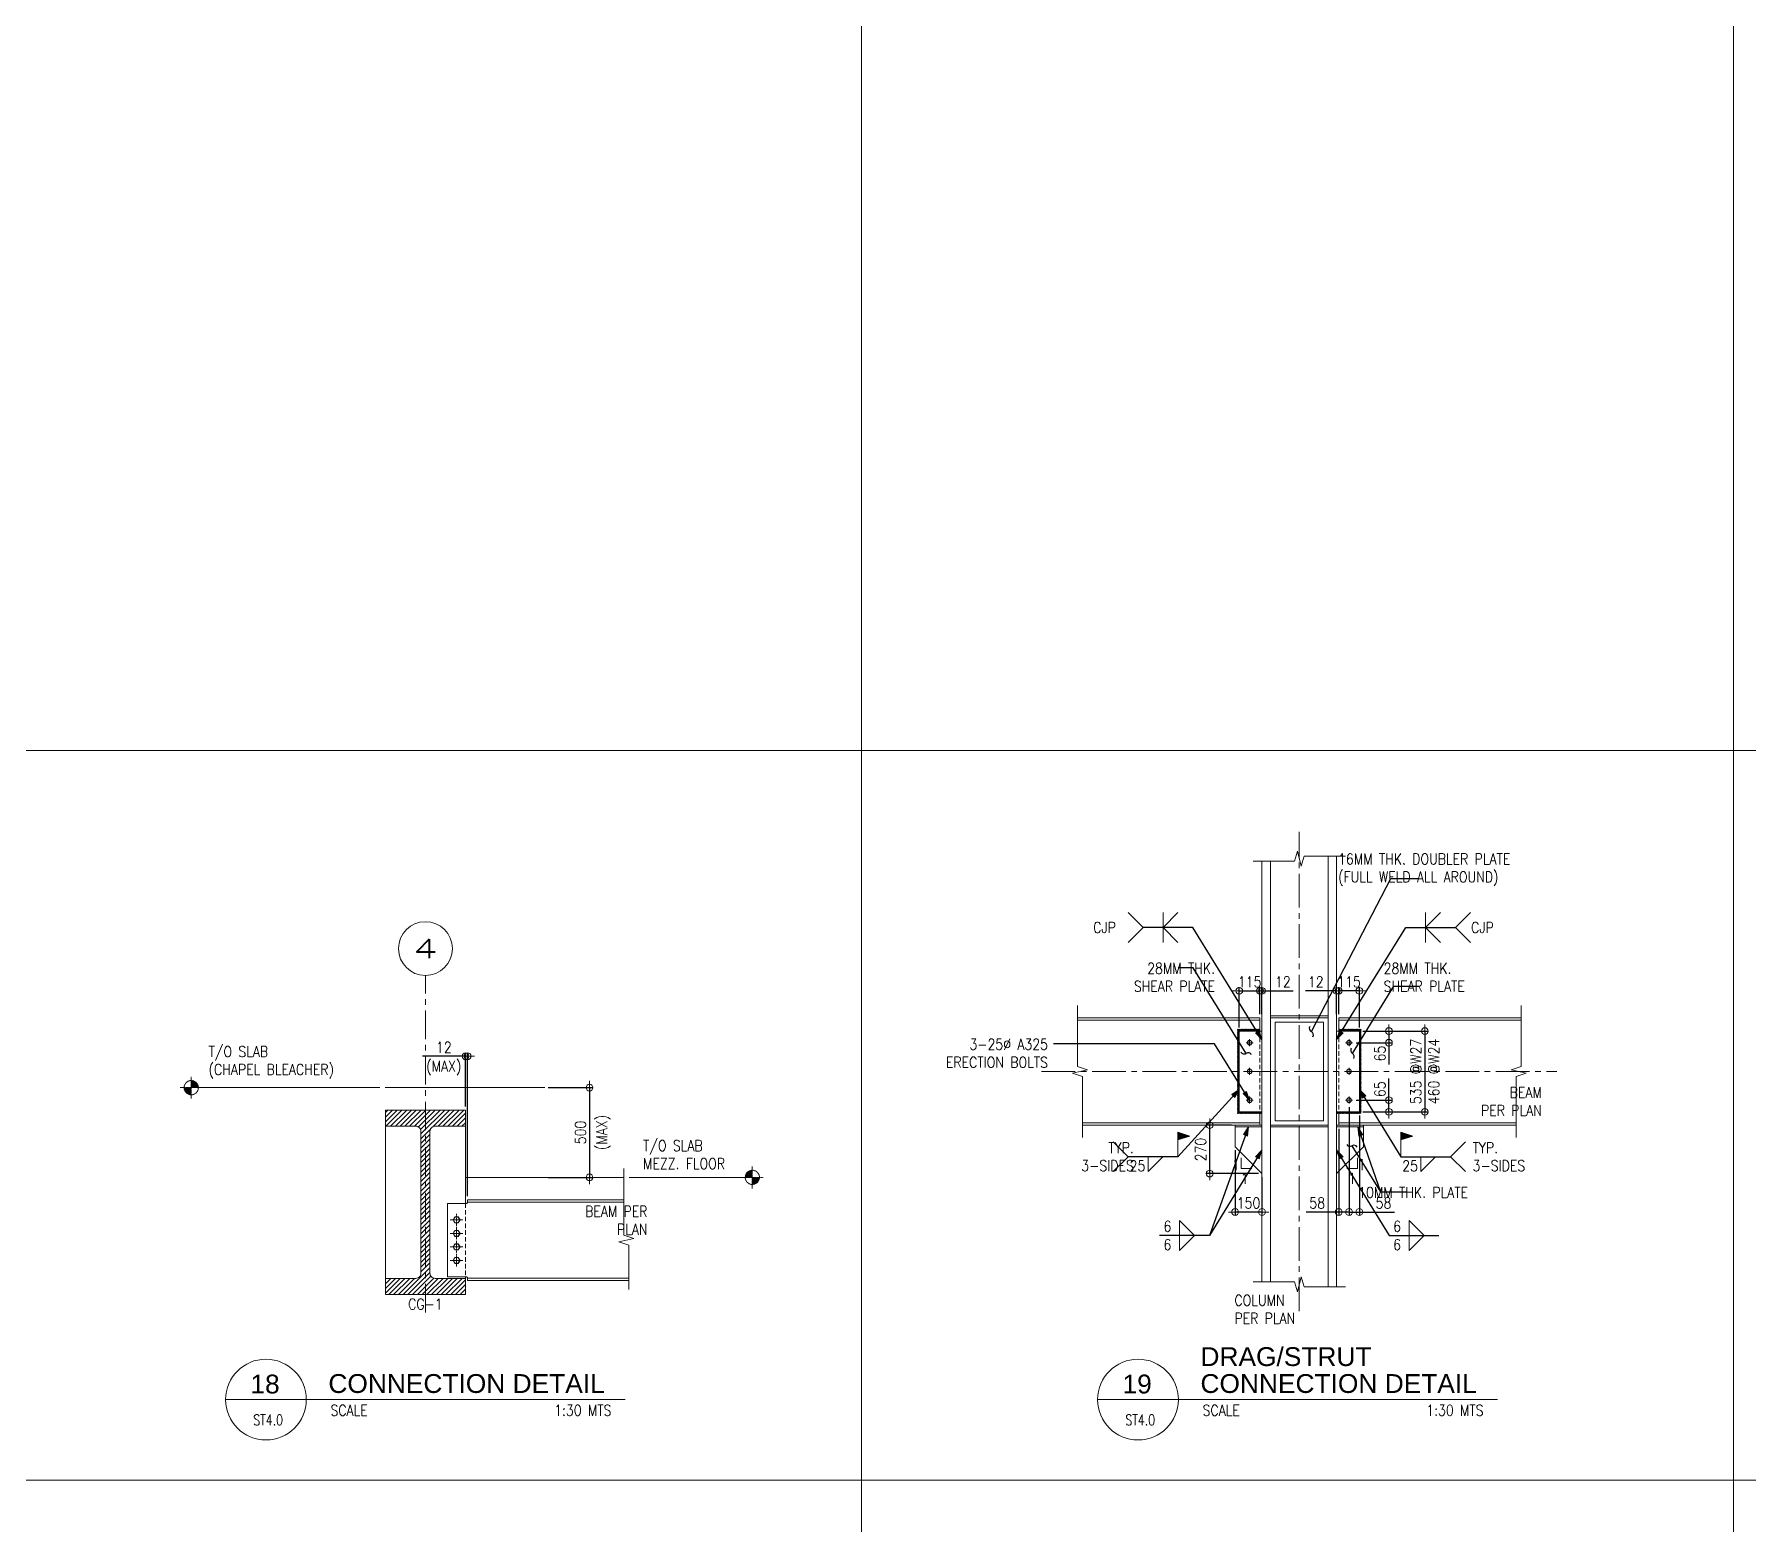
# Model space of a CAD drawing. Header units: millimetres. Extents: x 0 to 437400, y -4782 to 73710.
# Drawn here: x 78010 to 87559, y 3826 to 12128 of the extents above; entities that cross this region are included whole.
import ezdxf
from ezdxf.enums import TextEntityAlignment as Align

# ---------------------------------------------------------------- set-up
doc = ezdxf.new("R2010")
doc.units = ezdxf.units.MM
doc.header["$LTSCALE"] = 10
doc.header["$MEASUREMENT"] = 0
for name, pattern in [('CENTER', [50.8, 31.75, -6.35, 6.35, -6.35]), ('CENTER2', [1.125, 0.75, -0.125, 0.125, -0.125]), ('HIDDEN', [0.375, 0.25, -0.125]), ('PHANTOM2', [1.25, 0.625, -0.125, 0.125, -0.125, 0.125, -0.125])]:
    doc.linetypes.add(name, pattern=pattern)
doc.layers.get('0').update_dxf_attribs({"lineweight": 9})
for name, color, linetype, lineweight in [('.3 - YELLOW', 2, 'Continuous', 15), ('A-NEW', 240, 'Continuous', 9), ('DIM', 1, 'Continuous', 5), ('HATCH', 8, 'Continuous', 5), ('OUTLINE', 1, 'HIDDEN', 9), ('S-ANNO-DIMS', 1, 'Continuous', 5), ('S-Anno-Symb', 52, 'PHANTOM2', 9), ('S-Anno-Text', 52, 'Continuous', 15), ('S-ANNO-WELD', 1, 'Continuous', 9), ('S-BEAM', 3, 'Continuous', 15), ('S-BEAM-IDEN', 2, 'Continuous', 9), ('S-BRACE', 2, 'Continuous', 9), ('S-DETL-FAST', 40, 'Continuous', 9), ('S-Grid-iden', 52, 'Continuous', 9), ('S_GUSSET PLATE', 4, 'Continuous', 15), ('S_PLATE', 2, 'Continuous', 15), ('S_SLAB', 253, 'Continuous', 9), ('TEXT1', 3, 'Continuous', 20)]:
    doc.layers.add(name, color=color, linetype=linetype, lineweight=lineweight)
doc.layers.add('S-DETL-GRID', color=62, linetype='Continuous', lineweight=9, plot=False)
doc.styles.add('1', font='romans.shx', dxfattribs={"width": 0.85, "height": 60})
doc.styles.add('2', font='simplex.shx', dxfattribs={"width": 0.95, "height": 40})
doc.styles.add('3', font='simplex.shx', dxfattribs={"width": 1.5, "height": 70})
doc.styles.add('SHEETNAME', font='simplex.shx', dxfattribs={"width": 0.75, "height": 200})
doc.styles.add('TITLE1', font='HELV.shx', dxfattribs={"height": 500})
doc.dimstyles.new('ESCA30', dxfattribs={"dimtxt": 60, "dimasz": 0.5, "dimexe": 20, "dimexo": 20, "dimgap": 20, "dimtad": 1, "dimdec": 0, "dimrnd": 1, "dimdsep": 46, "dimtxsty": '1', "dimblk1": 'ESCADIM_ARW', "dimblk2": 'ESCADIM_ARW', "dimsah": 1, "dimcen": 50, "dimclrd": 256, "dimclre": 256, "dimclrt": 52, "dimadec": 0, "dimazin": 0, "dimtfac": 1, "dimtdec": 0, "dimtofl": 0, "dimtmove": 0, "dimatfit": 3, "dimldrblk": 'ESCADIM_ARW', "dimfxl": 1, "dimtolj": 1, "dimtzin": 0, "dimarcsym": 0})
doc.dimstyles.new('ESCA_ARW$7', dxfattribs={"dimtxt": 200, "dimasz": 1, "dimexe": 100, "dimexo": 100, "dimgap": 100, "dimtad": 1, "dimdec": 0, "dimrnd": 1, "dimdsep": 46, "dimtxsty": '1', "dimblk1": 'dim_arw', "dimblk2": 'dim_arw', "dimsah": 1, "dimcen": 50, "dimclrd": 1, "dimclre": 256, "dimclrt": 52, "dimadec": 0, "dimazin": 0, "dimtfac": 1, "dimtofl": 0, "dimtmove": 0, "dimatfit": 3, "dimldrblk": 'dim_arw', "dimfxl": 1, "dimtolj": 1, "dimtzin": 0, "dimarcsym": 0})

# ---------------------------------------------------------------- blocks, each defined once
blk = doc.blocks.new('Elev_Pnt')
at = {"layer": 'S-Anno-Symb'}
h = blk.add_hatch(color=1, dxfattribs=at)
h.paths.add_polyline_path([(0, 110, 0.414214), (-110, 0), (0, 0)])
h.paths.add_polyline_path([(110, 0), (0, 0), (0, -110, 0.414214)])
at = {"layer": 'S-Anno-Symb', "color": 1}
for p, q in [((-170, 0), (170, 0)), ((0, -170), (0, 170))]:
    blk.add_line(p, q, dxfattribs=at)
blk.add_circle((0, 0), 110, dxfattribs=at)
blk = doc.blocks.new('Grid')
at = {"layer": 'S-Grid-iden', "color": 1, "linetype": 'Continuous'}
blk.add_circle((0, 0), 500, dxfattribs=at)
at = {"layer": 'S-Grid-iden', "style": '3', "width": 1.5}
blk.add_attdef('GRIDTAG', text='', height=350, dxfattribs=at).set_placement((0, 0), align=Align.MIDDLE_CENTER)
blk = doc.blocks.new('HBOLTP')
at = {"color": 0, "linetype": 'ByBlock'}
blk.add_lwpolyline([(-0.25, 0.43), (-0.5, 0), (-0.25, -0.43), (0.25, -0.43), (0.5, 0), (0.25, 0.43)], close=True, dxfattribs=at)
blk.add_circle((0, 0), 0.433, dxfattribs=at)
blk = doc.blocks.new('ESCADIM_ARW')
at = {"color": 9}
blk.add_line((75, 0), (-75, 0), dxfattribs=at)
blk.add_circle((0, 0), 37.5, dxfattribs=at)
blk = doc.blocks.new('*D150')
at = {"layer": 'Defpoints', "color": 0, "transparency": 16777216}
for p in [(80854.6, 6256.4), (80854.6, 5756.4), (81104.4, 5756.4)]:
    blk.add_point(p, dxfattribs=at)
at = {"layer": 'S-ANNO-DIMS', "lineweight": -2, "transparency": 16777216}
for p, q in [((80874.6, 6256.4), (81124.4, 6256.4)), ((81104.4, 6255.9), (81104.4, 5756.9)), ((80874.6, 5756.4), (81124.4, 5756.4))]:
    blk.add_line(p, q, dxfattribs=at)
at = {"layer": 'S-ANNO-DIMS', "lineweight": -2, "transparency": 16777216, "xscale": 0.5, "yscale": 0.5, "zscale": 0.5}
for p, rotation in [((81104.4, 6256.4), 90), ((81104.4, 5756.4), 270)]:
    blk.add_blockref('ESCADIM_ARW', p, dxfattribs=dict(at, rotation=rotation))
at = {"layer": 'S-ANNO-DIMS', "color": 52, "transparency": 16777216, "insert": (81054.4, 6006.4), "char_height": 60, "attachment_point": 5, "rotation": 90, "style": '1'}
blk.add_mtext('\\A1;500', dxfattribs=at)
blk = doc.blocks.new('*D151')
at = {"layer": 'Defpoints', "color": 0, "transparency": 16777216}
for p in [(80413.2, 6431.4), (80413.2, 6131.4), (80425.2, 5631.4)]:
    blk.add_point(p, dxfattribs=at)
at = {"layer": 'S-ANNO-DIMS', "lineweight": -2, "transparency": 16777216}
for p, q in [((80412.7, 6431.4), (80173.1, 6431.4)), ((80413.2, 6151.4), (80413.2, 6451.4)), ((80425.2, 5651.4), (80425.2, 6451.4)), ((80425.7, 6431.4), (80426.2, 6431.4))]:
    blk.add_line(p, q, dxfattribs=at)
at = {"layer": 'S-ANNO-DIMS', "lineweight": -2, "transparency": 16777216, "xscale": 0.5, "yscale": 0.5, "zscale": 0.5}
blk.add_blockref('ESCADIM_ARW', (80413.2, 6431.4), dxfattribs=at)
at = {"layer": 'S-ANNO-DIMS', "lineweight": -2, "transparency": 16777216, "xscale": 0.5, "yscale": 0.5, "zscale": 0.5, "rotation": 180}
blk.add_blockref('ESCADIM_ARW', (80425.2, 6431.4), dxfattribs=at)
at = {"layer": 'S-ANNO-DIMS', "color": 52, "transparency": 16777216, "char_height": 60, "attachment_point": 5, "style": '1'}
for s, insert in [('\\A1;12', (80292.6, 6481.4)), ('\\A1;(MAX)', (80292.6, 6365.7))]:
    blk.add_mtext(s, dxfattribs=dict(at, insert=insert))
blk = doc.blocks.new('*D193')
at = {"layer": 'Defpoints', "color": 0, "transparency": 16777216}
for p in [(85337.1, 6167.4), (85279.6, 6047.4), (85279.6, 5563.3)]:
    blk.add_point(p, dxfattribs=at)
at = {"layer": 'S-ANNO-DIMS', "lineweight": -2, "transparency": 16777216}
for p, q in [((85337.1, 6147.4), (85337.1, 5543.3)), ((85279.6, 6027.4), (85279.6, 5543.3)), ((85279.6, 5563.3), (85098.5, 5563.3)), ((85336.6, 5563.3), (85280.1, 5563.3))]:
    blk.add_line(p, q, dxfattribs=at)
at = {"layer": 'S-ANNO-DIMS', "lineweight": -2, "transparency": 16777216, "xscale": 0.5, "yscale": 0.5, "zscale": 0.5, "rotation": 180}
blk.add_blockref('ESCADIM_ARW', (85279.6, 5563.3), dxfattribs=at)
at = {"layer": 'S-ANNO-DIMS', "lineweight": -2, "transparency": 16777216, "xscale": 0.5, "yscale": 0.5, "zscale": 0.5}
blk.add_blockref('ESCADIM_ARW', (85337.1, 5563.3), dxfattribs=at)
at = {"layer": 'S-ANNO-DIMS', "color": 52, "transparency": 16777216, "insert": (85159.8, 5613.3), "char_height": 60, "attachment_point": 5, "style": '1'}
blk.add_mtext('\\A1;58', dxfattribs=at)
blk = doc.blocks.new('*D194')
at = {"layer": 'Defpoints', "color": 0, "transparency": 16777216}
for p in [(85337.1, 6167.4), (85394.6, 6121.8), (85394.6, 5563.3)]:
    blk.add_point(p, dxfattribs=at)
at = {"layer": 'S-ANNO-DIMS', "lineweight": -2, "transparency": 16777216}
for p, q in [((85337.1, 6147.4), (85337.1, 5543.3)), ((85394.6, 6101.8), (85394.6, 5543.3)), ((85337.6, 5563.3), (85394.1, 5563.3)), ((85394.6, 5563.3), (85590.7, 5563.3))]:
    blk.add_line(p, q, dxfattribs=at)
at = {"layer": 'S-ANNO-DIMS', "lineweight": -2, "transparency": 16777216, "xscale": 0.5, "yscale": 0.5, "zscale": 0.5, "rotation": 180}
blk.add_blockref('ESCADIM_ARW', (85337.1, 5563.3), dxfattribs=at)
at = {"layer": 'S-ANNO-DIMS', "lineweight": -2, "transparency": 16777216, "xscale": 0.5, "yscale": 0.5, "zscale": 0.5}
blk.add_blockref('ESCADIM_ARW', (85394.6, 5563.3), dxfattribs=at)
at = {"layer": 'S-ANNO-DIMS', "color": 52, "transparency": 16777216, "insert": (85529.4, 5613.3), "char_height": 60, "attachment_point": 5, "style": '1'}
blk.add_mtext('\\A1;58', dxfattribs=at)
blk = doc.blocks.new('*D195')
at = {"layer": 'Defpoints', "color": 0, "transparency": 16777216}
for p in [(85356.6, 6186.8), (85394.6, 6121.8), (85559.6, 6121.8)]:
    blk.add_point(p, dxfattribs=at)
at = {"layer": 'S-ANNO-DIMS', "lineweight": -2, "transparency": 16777216}
for p, q in [((85559.6, 6186.8), (85559.6, 6307.4)), ((85376.6, 6186.8), (85579.6, 6186.8)), ((85414.6, 6121.8), (85579.6, 6121.8)), ((85559.6, 6122.3), (85559.6, 6186.3))]:
    blk.add_line(p, q, dxfattribs=at)
at = {"layer": 'S-ANNO-DIMS', "lineweight": -2, "transparency": 16777216, "xscale": 0.5, "yscale": 0.5, "zscale": 0.5}
for p, rotation in [((85559.6, 6186.8), 90), ((85559.6, 6121.8), 270)]:
    blk.add_blockref('ESCADIM_ARW', p, dxfattribs=dict(at, rotation=rotation))
at = {"layer": 'S-ANNO-DIMS', "color": 52, "transparency": 16777216, "insert": (85509.6, 6247.4), "char_height": 60, "attachment_point": 5, "rotation": 90, "style": '1'}
blk.add_mtext('\\A1;65', dxfattribs=at)
blk = doc.blocks.new('*D196')
at = {"layer": 'Defpoints', "color": 0, "transparency": 16777216}
for p in [(85394.6, 6571.8), (85394.6, 6121.8), (85759.6, 6121.8)]:
    blk.add_point(p, dxfattribs=at)
at = {"layer": 'S-ANNO-DIMS', "lineweight": -2, "transparency": 16777216}
for p, q in [((85414.6, 6571.8), (85779.6, 6571.8)), ((85759.6, 6571.3), (85759.6, 6122.3)), ((85414.6, 6121.8), (85779.6, 6121.8))]:
    blk.add_line(p, q, dxfattribs=at)
at = {"layer": 'S-ANNO-DIMS', "lineweight": -2, "transparency": 16777216, "xscale": 0.5, "yscale": 0.5, "zscale": 0.5}
for p, rotation in [((85759.6, 6571.8), 90), ((85759.6, 6121.8), 270)]:
    blk.add_blockref('ESCADIM_ARW', p, dxfattribs=dict(at, rotation=rotation))
at = {"layer": 'S-ANNO-DIMS', "color": 52, "transparency": 16777216, "char_height": 60, "attachment_point": 5, "rotation": 90, "style": '1'}
for s, insert in [('\\A1;535 @W27   ', (85709.6, 6346.8)), ('\\A1;460 @W24', (85809.6, 6346.8))]:
    blk.add_mtext(s, dxfattribs=dict(at, insert=insert))
blk = doc.blocks.new('*D205')
at = {"layer": 'Defpoints', "color": 0, "transparency": 16777216}
for p in [(85356.6, 6506.8), (85394.6, 6571.8), (85559.6, 6571.8)]:
    blk.add_point(p, dxfattribs=at)
at = {"layer": 'S-ANNO-DIMS', "lineweight": -2, "transparency": 16777216}
for p, q in [((85376.6, 6506.8), (85579.6, 6506.8)), ((85414.6, 6571.8), (85579.6, 6571.8)), ((85559.6, 6571.3), (85559.6, 6507.3)), ((85559.6, 6506.8), (85559.6, 6386.1))]:
    blk.add_line(p, q, dxfattribs=at)
at = {"layer": 'S-ANNO-DIMS', "lineweight": -2, "transparency": 16777216, "xscale": 0.5, "yscale": 0.5, "zscale": 0.5}
for p, rotation in [((85559.6, 6571.8), 90), ((85559.6, 6506.8), 270)]:
    blk.add_blockref('ESCADIM_ARW', p, dxfattribs=dict(at, rotation=rotation))
at = {"layer": 'S-ANNO-DIMS', "color": 52, "transparency": 16777216, "insert": (85509.6, 6446.2), "char_height": 60, "attachment_point": 5, "rotation": 90, "style": '1'}
blk.add_mtext('\\A1;65', dxfattribs=at)
blk = doc.blocks.new('*D206')
at = {"layer": 'Defpoints', "color": 0, "transparency": 16777216}
for p in [(85279.6, 6796.1), (85279.6, 6646.1), (85394.6, 6571.8)]:
    blk.add_point(p, dxfattribs=at)
at = {"layer": 'S-ANNO-DIMS', "lineweight": -2, "transparency": 16777216}
for p, q in [((85279.6, 6666.1), (85279.6, 6816.1)), ((85394.1, 6796.1), (85280.1, 6796.1)), ((85394.6, 6591.8), (85394.6, 6816.1))]:
    blk.add_line(p, q, dxfattribs=at)
at = {"layer": 'S-ANNO-DIMS', "lineweight": -2, "transparency": 16777216, "xscale": 0.5, "yscale": 0.5, "zscale": 0.5, "rotation": 180}
blk.add_blockref('ESCADIM_ARW', (85279.6, 6796.1), dxfattribs=at)
at = {"layer": 'S-ANNO-DIMS', "lineweight": -2, "transparency": 16777216, "xscale": 0.5, "yscale": 0.5, "zscale": 0.5}
blk.add_blockref('ESCADIM_ARW', (85394.6, 6796.1), dxfattribs=at)
at = {"layer": 'S-ANNO-DIMS', "color": 52, "transparency": 16777216, "insert": (85337.1, 6846.1), "char_height": 60, "attachment_point": 5, "style": '1'}
blk.add_mtext('\\A1;115', dxfattribs=at)
blk = doc.blocks.new('dim_arw')
h = blk.add_hatch(color=256)
h.paths.add_polyline_path([(-125.6, 29.45), (0, 0), (-125.6, -29.45, -0.115681), (-132.51, 0, -0.115681)])
h.paths.add_polyline_path([(-249.02, 58.4), (-125.6, 29.45, 0.115681), (-132.51, 0, 0.115681), (-125.6, -29.45), (-249.02, -58.4)])
for p, q in [((0, 0), (-249.02, 58.4)), ((-249.02, 58.4), (-249.02, -58.4)), ((0, 0), (-249.02, -58.4))]:
    blk.add_line(p, q)
blk = doc.blocks.new('*D207')
at = {"layer": 'Defpoints', "color": 0, "transparency": 16777216}
for p in [(84702, 5927.4), (84852, 5777.4), (84702, 5563.3)]:
    blk.add_point(p, dxfattribs=at)
at = {"layer": 'S-ANNO-DIMS', "lineweight": -2, "transparency": 16777216}
for p, q in [((84702, 5907.4), (84702, 5543.3)), ((84852, 5757.4), (84852, 5543.3)), ((84851.5, 5563.3), (84702.5, 5563.3))]:
    blk.add_line(p, q, dxfattribs=at)
at = {"layer": 'S-ANNO-DIMS', "lineweight": -2, "transparency": 16777216, "xscale": 0.5, "yscale": 0.5, "zscale": 0.5, "rotation": 180}
blk.add_blockref('ESCADIM_ARW', (84702, 5563.3), dxfattribs=at)
at = {"layer": 'S-ANNO-DIMS', "lineweight": -2, "transparency": 16777216, "xscale": 0.5, "yscale": 0.5, "zscale": 0.5}
blk.add_blockref('ESCADIM_ARW', (84852, 5563.3), dxfattribs=at)
at = {"layer": 'S-ANNO-DIMS', "color": 52, "transparency": 16777216, "insert": (84777, 5613.3), "char_height": 60, "attachment_point": 5, "style": '1'}
blk.add_mtext('\\A1;150', dxfattribs=at)
blk = doc.blocks.new('*D208')
at = {"layer": 'Defpoints', "color": 0, "transparency": 16777216}
for p in [(84840.5, 6796.1), (84840.5, 6646.1), (84725.5, 6571.8)]:
    blk.add_point(p, dxfattribs=at)
at = {"layer": 'S-ANNO-DIMS', "lineweight": -2, "transparency": 16777216}
for p, q in [((84725.5, 6591.8), (84725.5, 6816.1)), ((84726, 6796.1), (84840, 6796.1)), ((84840.5, 6666.1), (84840.5, 6816.1))]:
    blk.add_line(p, q, dxfattribs=at)
at = {"layer": 'S-ANNO-DIMS', "lineweight": -2, "transparency": 16777216, "xscale": 0.5, "yscale": 0.5, "zscale": 0.5, "rotation": 180}
blk.add_blockref('ESCADIM_ARW', (84725.5, 6796.1), dxfattribs=at)
at = {"layer": 'S-ANNO-DIMS', "lineweight": -2, "transparency": 16777216, "xscale": 0.5, "yscale": 0.5, "zscale": 0.5}
blk.add_blockref('ESCADIM_ARW', (84840.5, 6796.1), dxfattribs=at)
at = {"layer": 'S-ANNO-DIMS', "color": 52, "transparency": 16777216, "insert": (84783, 6846.1), "char_height": 60, "attachment_point": 5, "style": '1'}
blk.add_mtext('\\A1;115', dxfattribs=at)
blk = doc.blocks.new('*D209')
at = {"layer": 'Defpoints', "color": 0, "transparency": 16777216}
for p in [(84560.5, 6047.4), (84702, 6047.4), (84852, 5777.4)]:
    blk.add_point(p, dxfattribs=at)
at = {"layer": 'S-ANNO-DIMS', "lineweight": -2, "transparency": 16777216}
for p, q in [((84682, 6047.4), (84540.5, 6047.4)), ((84560.5, 5777.9), (84560.5, 6046.9)), ((84832, 5777.4), (84540.5, 5777.4))]:
    blk.add_line(p, q, dxfattribs=at)
at = {"layer": 'S-ANNO-DIMS', "lineweight": -2, "transparency": 16777216, "xscale": 0.5, "yscale": 0.5, "zscale": 0.5}
for p, rotation in [((84560.5, 6047.4), 90), ((84560.5, 5777.4), 270)]:
    blk.add_blockref('ESCADIM_ARW', p, dxfattribs=dict(at, rotation=rotation))
at = {"layer": 'S-ANNO-DIMS', "color": 52, "transparency": 16777216, "insert": (84510.5, 5911.3), "char_height": 60, "attachment_point": 5, "rotation": 90, "style": '1'}
blk.add_mtext('\\A1;270', dxfattribs=at)
blk = doc.blocks.new('*U8')
at = {"layer": 'S-ANNO-WELD'}
blk.add_line((0, 0), (0, 0.225), dxfattribs=at)
blk.add_lwpolyline([(0, 0.182), (0, 0.268), (-0.13, 0.225), (0, 0.182)], dxfattribs=at)
blk.add_solid([(0, 0.182), (-0.13, 0.225), (0, 0.268)], dxfattribs=at)
blk = doc.blocks.new('*D210')
at = {"layer": 'Defpoints', "color": 0, "transparency": 16777216}
for p in [(85279.6, 6796.1), (85268.1, 6646.4), (85279.6, 6646.1)]:
    blk.add_point(p, dxfattribs=at)
at = {"layer": 'S-ANNO-DIMS', "lineweight": -2, "transparency": 16777216}
for p, q in [((85267.6, 6796.1), (85094.2, 6796.1)), ((85268.1, 6666.4), (85268.1, 6816.1)), ((85279.6, 6666.1), (85279.6, 6816.1)), ((85280.1, 6796.1), (85280.6, 6796.1))]:
    blk.add_line(p, q, dxfattribs=at)
at = {"layer": 'S-ANNO-DIMS', "lineweight": -2, "transparency": 16777216, "xscale": 0.5, "yscale": 0.5, "zscale": 0.5}
blk.add_blockref('ESCADIM_ARW', (85268.1, 6796.1), dxfattribs=at)
at = {"layer": 'S-ANNO-DIMS', "lineweight": -2, "transparency": 16777216, "xscale": 0.5, "yscale": 0.5, "zscale": 0.5, "rotation": 180}
blk.add_blockref('ESCADIM_ARW', (85279.6, 6796.1), dxfattribs=at)
at = {"layer": 'S-ANNO-DIMS', "color": 52, "transparency": 16777216, "insert": (85151.8, 6846.1), "char_height": 60, "attachment_point": 5, "style": '1'}
blk.add_mtext('\\A1;12', dxfattribs=at)
blk = doc.blocks.new('*D211')
at = {"layer": 'Defpoints', "color": 0, "transparency": 16777216}
for p in [(84840.5, 6796.1), (84840.5, 6646.1), (84852, 6646.4)]:
    blk.add_point(p, dxfattribs=at)
at = {"layer": 'S-ANNO-DIMS', "lineweight": -2, "transparency": 16777216}
for p, q in [((84840, 6796.1), (84839.5, 6796.1)), ((84840.5, 6666.1), (84840.5, 6816.1)), ((84852, 6666.4), (84852, 6816.1)), ((84852.5, 6796.1), (85026, 6796.1))]:
    blk.add_line(p, q, dxfattribs=at)
at = {"layer": 'S-ANNO-DIMS', "lineweight": -2, "transparency": 16777216, "xscale": 0.5, "yscale": 0.5, "zscale": 0.5}
blk.add_blockref('ESCADIM_ARW', (84840.5, 6796.1), dxfattribs=at)
at = {"layer": 'S-ANNO-DIMS', "lineweight": -2, "transparency": 16777216, "xscale": 0.5, "yscale": 0.5, "zscale": 0.5, "rotation": 180}
blk.add_blockref('ESCADIM_ARW', (84852, 6796.1), dxfattribs=at)
at = {"layer": 'S-ANNO-DIMS', "color": 52, "transparency": 16777216, "insert": (84968.3, 6846.1), "char_height": 60, "attachment_point": 5, "style": '1'}
blk.add_mtext('\\A1;12', dxfattribs=at)

msp = doc.modelspace()

# ---------------------------------------------------------------- hatches: boundary and pattern name
at = {"layer": 'HATCH'}
h = msp.add_hatch(dxfattribs=at)
h.set_pattern_fill('ANSI37', color=256, scale=40, style=0)
h.set_pattern_definition([(45, (238.506, 675), (-3.5355339, 3.5355339), []), (135, (238.506, 675), (-3.5355339, -3.5355339), [])])
h.paths.add_polyline_path([(84715.5, 6581.8), (84840.5, 6581.8), (84840.5, 6571.8), (84725.5, 6571.8), (84725.5, 6346.8), (84715.5, 6346.8)])
h.paths.add_polyline_path([(84715.5, 6346.8), (84725.5, 6346.8), (84725.5, 6121.8), (84852, 6121.8), (84852, 6111.8), (84715.5, 6111.8)])
h = msp.add_hatch(dxfattribs=at)
h.set_pattern_fill('ANSI37', color=256, scale=40, style=0)
h.set_pattern_definition([(45, (-238.506, 675), (-3.5355339, 3.5355339), []), (135, (-238.506, 675), (-3.5355339, -3.5355339), [])])
h.paths.add_polyline_path([(85404.6, 6581.8), (85279.6, 6581.8), (85279.6, 6571.8), (85394.6, 6571.8), (85394.6, 6346.8), (85404.6, 6346.8)])
h.paths.add_polyline_path([(85404.6, 6346.8), (85394.6, 6346.8), (85394.6, 6121.8), (85268.1, 6121.8), (85268.1, 6111.8), (85404.6, 6111.8)])
at = {"layer": 'HATCH', "linetype": 'Continuous', "ltscale": 20}
h = msp.add_hatch(dxfattribs=at)
h.set_pattern_fill('ANSI31', color=251, scale=150, style=0)
edge = h.paths.add_edge_path()
edge.add_line((80190, 5103.5), (79966.8, 5103.5))
edge.add_line((79966.8, 5103.5), (79966.8, 5193.4))
edge.add_line((79966.8, 5193.4), (80135.8, 5193.4))
edge.add_arc((80135.8, 5222.5), 29.1, 270, 360)
edge.add_line((80165, 5222.5), (80165, 6012.3))
edge.add_arc((80135.8, 6012.3), 29.1, 0, 90)
edge.add_line((80135.8, 6041.5), (79966.8, 6041.5))
edge.add_line((79966.8, 6041.5), (79966.8, 6131.4))
edge.add_line((79966.8, 6131.4), (80413.2, 6131.4))
edge.add_line((80413.2, 6131.4), (80413.2, 6041.5))
edge.add_line((80413.2, 6041.5), (80244.2, 6041.5))
edge.add_arc((80244.2, 6012.3), 29.1, 90, 180)
edge.add_line((80215, 6012.3), (80215, 5222.5))
edge.add_arc((80244.2, 5222.5), 29.1, 180, 270)
edge.add_line((80244.2, 5193.4), (80413.2, 5193.4))
edge.add_line((80413.2, 5193.4), (80413.2, 5103.5))
edge.add_line((80413.2, 5103.5), (80190, 5103.5))

# ---------------------------------------------------------------- linework, layer by layer
at = {"layer": '.3 - YELLOW'}
for points in [[(84852, 6571.8), (84725.5, 6571.8), (84725.5, 6121.8), (84852, 6121.8)], [(85268.1, 6571.8), (85394.6, 6571.8), (85394.6, 6121.8), (85268.1, 6121.8)]]:
    msp.add_lwpolyline(points, close=True, dxfattribs=at)
at = {"color": 1}
for points in [[(85318.1, 7546.8), (85087.9, 7546.8), (85069.5, 7491.2), (85050.6, 7574.6), (85032.3, 7519), (84802, 7519)], [(83824.2, 6714.3), (83824.2, 6374.6), (83879.8, 6356.3), (83796.4, 6337.3), (83852, 6319), (83852, 5979.3)], [(86295.9, 6714.3), (86295.9, 6374.6), (86240.3, 6356.3), (86323.7, 6337.3), (86268.1, 6319), (86268.1, 5979.3)], [(81323.7, 5131.4), (81323.7, 5378.6), (81268.1, 5396.9), (81351.5, 5415.9), (81295.9, 5434.2), (81295.9, 5806.4)], [(85318.1, 5146.8), (85087.9, 5146.8), (85069.5, 5202.4), (85050.6, 5119), (85032.3, 5174.6), (84802, 5174.6)]]:
    msp.add_lwpolyline(points, dxfattribs=at)
at = {"color": 254}
for points in [[(84735.6, 5865.6), (84735.6, 5806.6), (84794.6, 5806.6)], [(85384.6, 5865.6), (85384.6, 5806.6), (85325.5, 5806.6)]]:
    msp.add_lwpolyline(points, dxfattribs=at)
at = {"layer": 'A-NEW', "color": 253, "linetype": 'CENTER', "ltscale": 0.5}
msp.add_line((80189.9, 5003.5, 0), (80190, 6881.4), dxfattribs=at)
at = {"layer": 'OUTLINE', "linetype": 'HIDDEN', "ltscale": 10}
for p, q in [((84840.5, 6571.8), (84840.5, 6121.8)), ((85279.6, 6571.8), (85279.6, 6121.8))]:
    msp.add_line(p, q, dxfattribs=at)
at = {"layer": 'OUTLINE', "linetype": 'HIDDEN', "ltscale": 10, "elevation": 0}
msp.add_lwpolyline([(80413.2, 5611.4), (80413.2, 5201.4)], dxfattribs=at)
at = {"layer": 'S-ANNO-DIMS', "linetype": 'CENTER2'}
for p, q in [((84763.6, 6506.8), (84802.4, 6506.8)), ((84783, 6526.2), (84783, 6487.4)), ((85356.6, 6506.8), (85317.7, 6506.8)), ((85337.1, 6526.2), (85337.1, 6487.4)), ((84763.6, 6346.8), (84802.4, 6346.8)), ((84783, 6366.2), (84783, 6327.4)), ((85356.6, 6346.8), (85317.7, 6346.8)), ((85337.1, 6366.2), (85337.1, 6327.4)), ((84763.6, 6186.8), (84802.4, 6186.8)), ((84783, 6206.2), (84783, 6167.4)), ((85356.6, 6186.8), (85317.7, 6186.8)), ((85337.1, 6206.2), (85337.1, 6167.4)), ((80363.2, 5553.3), (80363.2, 5484.5)), ((80328.8, 5518.9), (80397.6, 5518.9)), ((80328.8, 5443.9), (80397.6, 5443.9)), ((80363.2, 5478.3), (80363.2, 5409.5)), ((80328.8, 5368.9), (80397.6, 5368.9)), ((80363.2, 5403.3), (80363.2, 5334.5)), ((80328.8, 5293.9), (80397.6, 5293.9)), ((80363.2, 5328.3), (80363.2, 5259.5))]:
    msp.add_line(p, q, dxfattribs=at)
at = {"layer": 'S-Anno-Symb', "color": 1, "linetype": 'Continuous', "ltscale": 5}
for p, q in [((79936.5, 6256.4), (78885, 6256.4)), ((81326.2, 5756.4), (82011.8, 5756.4))]:
    msp.add_line(p, q, dxfattribs=at)
at = {"layer": 'S-Anno-Text', "color": 1}
for p, q in [((79076.1, 4518), (81303.9, 4518)), ((83936.1, 4518), (86163.9, 4518))]:
    msp.add_line(p, q, dxfattribs=at)
for centre in [(79301.1, 4518), (84161.1, 4518)]:
    msp.add_circle(centre, 225, dxfattribs=at)
at = {"layer": 'S-ANNO-WELD'}
for points in [[(84106.9, 7232.2), (84189.9, 7149.1), (84106.9, 7066)], [(84300.7, 7232.2), (84300.7, 7149.1), (84383.8, 7232.2)], [(85764, 7232.2), (85764, 7149.1), (85847.1, 7232.2)], [(86013.2, 7232.2), (85930.2, 7149.1), (86013.2, 7066)], [(84300.7, 7066), (84300.7, 7149.1), (84383.8, 7066)], [(85764, 7066), (85764, 7149.1), (85847.1, 7066)], [(84023.4, 5954.6), (84106.5, 5871.6), (84023.4, 5788.5)], [(85985.9, 5954.6), (85902.8, 5871.6), (85985.9, 5788.5)], [(84217.3, 5871.6), (84217.3, 5788.5), (84300.3, 5871.6)], [(85736.7, 5871.6), (85736.7, 5788.5), (85819.8, 5871.6)], [(84392.4, 5432.1), (84392.4, 5515.2), (84475.5, 5432.1)], [(85672.3, 5432.1), (85672.3, 5515.2), (85755.4, 5432.1)], [(84392.4, 5432.1), (84392.4, 5349.1), (84475.5, 5432.1)], [(85672.3, 5432.1), (85672.3, 5349.1), (85755.4, 5432.1)]]:
    msp.add_lwpolyline(points, dxfattribs=at)
at = {"layer": 'S-BEAM', "ltscale": 0.25}
for p, q in [((85220.1, 5146.8), (85220.1, 7546.8)), ((84900, 5174.6), (84900, 7519))]:
    msp.add_line(p, q, dxfattribs=at)
for points in [[(85268.1, 5146.8), (85268.1, 7546.8)], [(84852, 7519), (84852, 5174.6)]]:
    msp.add_lwpolyline(points, dxfattribs=at)
at = {"layer": 'S-BEAM-IDEN', "ltscale": 0.25}
for p, q in [((84840.5, 6633.3), (83824.2, 6633.3)), ((85279.6, 6633.3), (86295.9, 6633.3)), ((84840.5, 6060.3), (83852, 6060.3)), ((85279.6, 6060.3), (86268.1, 6060.3))]:
    msp.add_line(p, q, dxfattribs=at)
for points in [[(83824.2, 6646.1), (84840.5, 6646.1), (84840.5, 6571.8)], [(86295.9, 6646.1), (85279.6, 6646.1), (85279.6, 6571.8)], [(84840.5, 6121.8), (84840.5, 6047.4), (83852, 6047.4)], [(85279.6, 6121.8), (85279.6, 6047.4), (86268.1, 6047.4)]]:
    msp.add_lwpolyline(points, dxfattribs=at)
at = {"layer": 'S-BEAM-IDEN', "color": 4, "ltscale": 0.25}
msp.add_lwpolyline([(80190, 5103.5), (79966.8, 5103.5), (79966.8, 5193.4), (80135.8, 5193.4, 0.414214), (80165, 5222.5), (80165, 6012.3, 0.414214), (80135.8, 6041.5), (79966.8, 6041.5), (79966.8, 6131.4), (80413.2, 6131.4), (80413.2, 6041.5), (80244.2, 6041.5, 0.414214), (80215, 6012.3), (80215, 5222.5, 0.414214), (80244.2, 5193.4), (80413.2, 5193.4), (80413.2, 5103.5), (80190, 5103.5)], format="xyb", dxfattribs=at)
at = {"layer": 'S-BRACE', "color": 252, "linetype": 'CENTER2', "ltscale": 25}
for p, q in [((85060.1, 5010.7), (85060.1, 7682.9)), ((83624.2, 6346.8), (86495.9, 6346.8))]:
    msp.add_line(p, q, dxfattribs=at)
at = {"layer": 'S-BRACE', "ltscale": 0.05}
for p, q in [((80425.2, 5617.4), (81295.9, 5617.4)), ((80425.2, 5195.4), (81323.7, 5195.4))]:
    msp.add_line(p, q, dxfattribs=at)
msp.add_lwpolyline([(81323.7, 5181.4), (80425.2, 5181.4), (80425.2, 5195.4, 0.414214), (80419.2, 5201.4), (80313.2, 5201.4), (80313.2, 5611.4), (80419.2, 5611.4, 0.414214), (80425.2, 5617.4), (80425.2, 5631.4), (81295.9, 5631.4)], format="xyb", dxfattribs=at)
at = {"layer": 'S-DETL-GRID'}
for p, q in [((82620, 20340), (82620, 0)), ((87480, 20340), (87480, 0)), ((102060, 8136), (72900, 8136)), ((102060, 4068), (72900, 4068))]:
    msp.add_line(p, q, dxfattribs=at)
at = {"layer": 'S_GUSSET PLATE'}
for points in [[(84852, 6037.4), (84702, 6037.4), (84702, 5927.4), (84852, 5777.4)], [(85268.1, 6037.4), (85418.1, 6037.4), (85418.1, 5927.4), (85268.1, 5777.4)]]:
    msp.add_lwpolyline(points, close=True, dxfattribs=at)
at = {"layer": 'S_PLATE'}
for points in [[(84900, 6646.1), (85220.1, 6646.1), (85220.1, 6656.1), (84900, 6656.1)], [(84900, 6037.4), (85220.1, 6037.4), (85220.1, 6047.4), (84900, 6047.4)]]:
    msp.add_lwpolyline(points, close=True, dxfattribs=at)
at = {"layer": 'S_PLATE', "color": 3}
for points in [[(84925, 6621.1), (85195.1, 6621.1), (85195.1, 6072.4), (84925, 6072.4)], [(84702, 6047.4), (84852, 6047.4), (84852, 6037.4), (84702, 6037.4)], [(85418.1, 6047.4), (85268.1, 6047.4), (85268.1, 6037.4), (85418.1, 6037.4)]]:
    msp.add_lwpolyline(points, close=True, dxfattribs=at)
at = {"layer": 'S_PLATE', "elevation": 0}
msp.add_lwpolyline([(80413.2, 5201.4), (80413.2, 5103.5), (79966.8, 5103.5), (79966.8, 6131.4), (80413.2, 6131.4), (80413.2, 5611.4)], dxfattribs=at)
at = {"layer": 'S_SLAB'}
for p, q in [((79966.5, 6256.4), (80854.6, 6256.4)), ((80413.2, 5756.4), (81295.9, 5756.4))]:
    msp.add_line(p, q, dxfattribs=at)

# ---------------------------------------------------------------- block references
at = {"layer": 'S-Anno-Symb', "yscale": 0.3599999999860302, "zscale": 0.3599999999860302}
for p, xscale in [((78885, 6256.4), -0.3599999999860302), ((82011.8, 5756.4), 0.3599999999860302)]:
    msp.add_blockref('Elev_Pnt', p, dxfattribs=dict(at, xscale=xscale))
at = {"layer": 'S-ANNO-WELD', "xscale": -512.0000000000233, "yscale": 511.999999999997, "zscale": 511.9999999999999}
for p in [(84383.4, 5871.6), (85625.9, 5871.6)]:
    msp.add_blockref('*U8', p, dxfattribs=at)
at = {"layer": 'S-DETL-FAST', "linetype": 'ByBlock'}
for p, xscale, yscale, zscale in [((84783, 6506.8), -28.86751345949947, 28.86751345949947, 28.86751345949947), ((85337.1, 6506.8), 28.86751345949947, 28.86751345949947, 28.86751345949947), ((84783, 6346.8), -28.86751345949947, 28.86751345949947, 28.86751345949947), ((85337.1, 6346.8), 28.86751345949947, 28.86751345949947, 28.86751345949947), ((84783, 6186.8), -28.86751345949947, 28.86751345949947, 28.86751345949947), ((85337.1, 6186.8), 28.86751345949947, 28.86751345949947, 28.86751345949947), ((80363.2, 5518.9), -38.97000000008848, 38.97000000008848, 38.97000000008848), ((80363.2, 5443.9), -38.97000000008848, 38.97000000008848, 38.97000000008848), ((80363.2, 5368.9), -38.97000000008848, 38.97000000008848, 38.97000000008848), ((80363.2, 5293.9), -38.97000000008848, 38.97000000008848, 38.97000000008848)]:
    msp.add_blockref('HBOLTP', p, dxfattribs=dict(at, xscale=xscale, yscale=yscale, zscale=zscale))
at = {"layer": 'S-Grid-iden', "xscale": 0.3000000000029104, "yscale": 0.3000000000029104, "zscale": 0.3000000000029104}
msp.add_blockref('Grid', (80190, 7031.4), dxfattribs=at).add_auto_attribs({'GRIDTAG': '4'})

# ---------------------------------------------------------------- texts
at = {"layer": 'DIM', "color": 52, "char_height": 60, "style": '1'}
for s, insert, attachment_point in [('\\A1;\\pxql;16MM THK. DOUBLER PLATE\\P(FULL WELD ALL AROUND)', (85756, 7470.9), 5), ('\\A1;\\pxql;CJP', (83974.7, 7149.1), 5), ('\\A1;\\pxqr;28MM THK.\\PSHEAR PLATE', (84364.1, 6871.5), 5), ('\\A1;\\pxql;28MM THK.\\PSHEAR PLATE', (85756, 6871.5), 5), ('\\A1;3-25∅ A325\\PERECTION BOLTS', (83659.1, 6447.9), 6), ('\\A1;\\pxqr;BEAM\\PPER PLAN', (86242.3, 6179.7), 5), ('\\A1;\\pxqr;TYP.\\P3-SIDES', (83991.5, 5871.6), 5), ('\\A1;\\pxqj;25', (84157.9, 5820.3), 5), ('1', (84706.4, 5827.2, 0), 5), ('1', (85407.2, 5827.2, 0), 5), ('\\A1;\\pxqj;25', (85677.3, 5820.3), 5), ('1', (84755.3, 5750.6), 5), ('1', (85354.7, 5750.6), 5), ('\\A1;\\pxql;10MM THK. PLATE', (85694.3, 5672.3), 5), ('\\A1;\\pxqr;BEAM PER\\PPLAN', (81253.8, 5516.9), 5), ('\\A1;\\pxqj;6', (84333.1, 5483.5), 5), ('\\A1;\\pxqj;6', (85612.9, 5483.5), 5), ('\\A1;\\pxqj;6', (84333.1, 5380.8), 5), ('\\A1;\\pxqj;6', (85612.9, 5380.8), 5), ('\\A1;\\pxqc;CG-1', (80189.9, 5079.8, 0), 2), ('\\A1;\\pxql;COLUMN \\PPER PLAN', (84867.9, 5020.9), 5)]:
    msp.add_mtext(s, dxfattribs=dict(at, insert=insert, attachment_point=attachment_point))
at = {"layer": 'DIM', "color": 52, "char_height": 60, "width": 3102.961, "attachment_point": 5, "style": '1'}
for s, insert in [('\\A1;\\pxql;CJP', (87568.8, 7149.1)), ('\\A1;\\pxql;TYP.\\P3-SIDES', (87577.5, 5871.6))]:
    msp.add_mtext(s, dxfattribs=dict(at, insert=insert))
at = {"layer": 'S-Anno-Text', "color": 5, "style": 'TITLE1'}
for s, p in [('DRAG/STRUT', (84509.2, 4704.8)), ('CONNECTION DETAIL', (79649.2, 4554.8)), ('CONNECTION DETAIL', (84509.2, 4554.8))]:
    msp.add_text(s, height=105, dxfattribs=at).set_placement(p)
for s, p in [('18', (79296.3, 4552)), ('19', (84156.3, 4552))]:
    msp.add_text(s, height=105, dxfattribs=at).set_placement(p, align=Align.CENTER)
at = {"layer": 'S-Anno-Text', "style": '2', "width": 0.85}
for p in [(79661.1, 4428), (84521.1, 4428)]:
    msp.add_text('SCALE', height=60, dxfattribs=at).set_placement(p)
for p in [(81226.7, 4428), (86086.7, 4428)]:
    msp.add_text('1:30 MTS', height=60, dxfattribs=at).set_placement(p, align=Align.RIGHT)
at = {"layer": 'S-Anno-Text', "style": 'SHEETNAME', "width": 0.75}
for p in [(79313.6, 4374.6), (84173.6, 4374.6)]:
    msp.add_text('ST4.0', height=60, dxfattribs=at).set_placement(p, align=Align.CENTER)
at = {"layer": 'TEXT1', "char_height": 60, "width": 1453.976, "attachment_point": 1, "style": '1'}
for s, insert in [('T/O SLAB\\P(CHAPEL BLEACHER)', (78981.3, 6487.6, 0)), ('T/O SLAB\\PMEZZ. FLOOR', (81402.7, 5963))]:
    msp.add_mtext(s, dxfattribs=dict(at, insert=insert))
at = {"layer": 'TEXT1', "insert": (81141.9, 6006.4), "char_height": 60, "width": 1453.976, "attachment_point": 2, "rotation": 90, "style": '1'}
msp.add_mtext('(MAX)', dxfattribs=at)

# ---------------------------------------------------------------- dimensions: what is measured, and where the dimension line sits
at = {"layer": 'S-ANNO-DIMS'}
for base, p1, p2, angle, picture, middle in [((84840.5, 6796.1), (84725.5, 6571.8), (84840.5, 6646.1), 0, '*D208', (84783, 6796.1)), ((84840.5008, 6796.123), (84852.0339, 6646.3515), (84840.5008, 6646.123), 180, '*D211', (84968.3196, 6796.123)), ((85279.6191, 6796.123), (85268.0859, 6646.3515), (85279.6191, 6646.123), 0, '*D210', (85151.8002, 6796.123)), ((85279.6, 6796.1), (85394.6, 6571.8), (85279.6, 6646.1), 180, '*D206', (85337.1, 6796.1)), ((85559.6, 6571.8), (85356.6, 6506.8), (85394.6, 6571.8), 90, '*D205', (85559.6, 6446.2)), ((85559.6, 6121.8), (85356.6, 6186.8), (85394.6, 6121.8), 270, '*D195', (85559.6, 6247.4)), ((85279.6190968, 5563.2910035), (85337.1190968, 6167.3502468), (85279.6190968, 6047.4450035), 180, '*D193', (85159.809573, 5563.2910035)), ((85394.6190968, 5563.2910035), (85337.1190968, 6167.3502468), (85394.6190968, 6121.7840035), 180, '*D194', (85529.4286206, 5563.2910035)), ((84560.5, 6047.4), (84852, 5777.4), (84702, 6047.4), 90, '*D209', (84560.5, 5911.3)), ((84702, 5563.3), (84852, 5777.4), (84702, 5927.4), 0, '*D207', (84777, 5563.3))]:
    dim = msp.add_linear_dim(base=base, p1=p1, p2=p2, angle=angle, dimstyle='ESCA30', dxfattribs=at)
    dim.commit()
    dim.dimension.update_dxf_attribs({"geometry": picture, "text_midpoint": middle, "dimtype": 160})
dim = msp.add_linear_dim(base=(85759.6, 6121.8), p1=(85394.6, 6571.8), p2=(85394.6, 6121.8), angle=270, text='535 @W27   \\X  460 @W24', dimstyle='ESCA30', dxfattribs=at)
dim.commit()
dim.dimension.update_dxf_attribs({"geometry": '*D196', "text_midpoint": (85759.6, 6346.8)})
dim = msp.add_linear_dim(base=(80413.2, 6431.4), p1=(80425.2, 5631.4), p2=(80413.2, 6131.4), text='<>\\X(MAX)', dimstyle='ESCA30', dxfattribs=at)
dim.commit()
dim.dimension.update_dxf_attribs({"geometry": '*D151', "text_midpoint": (80292.6, 6431.4)})
dim = msp.add_linear_dim(base=(81104.4, 5756.4), p1=(80854.6, 6256.4), p2=(80854.6, 5756.4), angle=90, dimstyle='ESCA30', dxfattribs=at)
dim.commit()
dim.dimension.update_dxf_attribs({"geometry": '*D150', "text_midpoint": (81054.4, 6006.4)})

# ---------------------------------------------------------------- leaders
at = {"layer": 'S-Anno-Text'}
for points, override in [([(85127.1, 6569), (85570.4, 7421.4), (85726, 7421.4)], {"dimscale": 0.4, "dimasz": 150, "dimldrblk": 'Integral'}), ([(84852, 6525.2), (84466.9, 7149.1), (84189.9, 7149.1)], {"dimscale": 0.4, "dimasz": 0.5}), ([(85268.1, 6525.2), (85653.3, 7149.1), (85930.2, 7149.1)], {"dimscale": 0.4, "dimasz": 0.5}), ([(84763.8, 6447.3), (84469.4, 6924.2), (84384.8, 6924.2)], {"dimscale": 0.4, "dimasz": 150, "dimldrblk": 'Integral'}), ([(85356.3, 6447.3), (85587.6, 6822), (85726, 6822)], {"dimscale": 0.4, "dimasz": 150, "dimldrblk": 'Integral'}), ([(84783, 6186.8), (84587.4, 6501.2), (83690, 6501.2)], {"dimscale": 0.4, "dimasz": 0.5}), ([(84725.5, 6246.3), (84383.4, 5871.6), (84106.5, 5871.6)], {"dimscale": 0.4, "dimasz": 0.5}), ([(85394.6, 6246.3), (85625.9, 5871.6), (85902.8, 5871.6)], {"dimscale": 0.4, "dimasz": 0.5}), ([(84777, 6037.4), (84558.6, 5432.1), (84281.7, 5432.1)], {"dimscale": 0.4, "dimasz": 0.5}), ([(85386.6, 6037.4), (85512, 5675.8), (85660.5, 5675.8)], {"dimscale": 0.4, "dimasz": 0.5}), ([(85353.6, 5932.3), (85512, 5675.8), (85660.5, 5675.8)], {"dimscale": 0.4, "dimasz": 150, "dimldrblk": 'Integral'}), ([(84852, 5907.4), (84558.6, 5432.1), (84281.7, 5432.1)], {"dimscale": 0.4, "dimasz": 0.5}), ([(85268.1, 5907.4), (85561.5, 5432.1), (85838.4, 5432.1)], {"dimscale": 0.4, "dimasz": 0.5})]:
    msp.add_leader(points, dimstyle='ESCA_ARW$7', override=override, dxfattribs=at)

doc.saveas('drawing.dxf')
